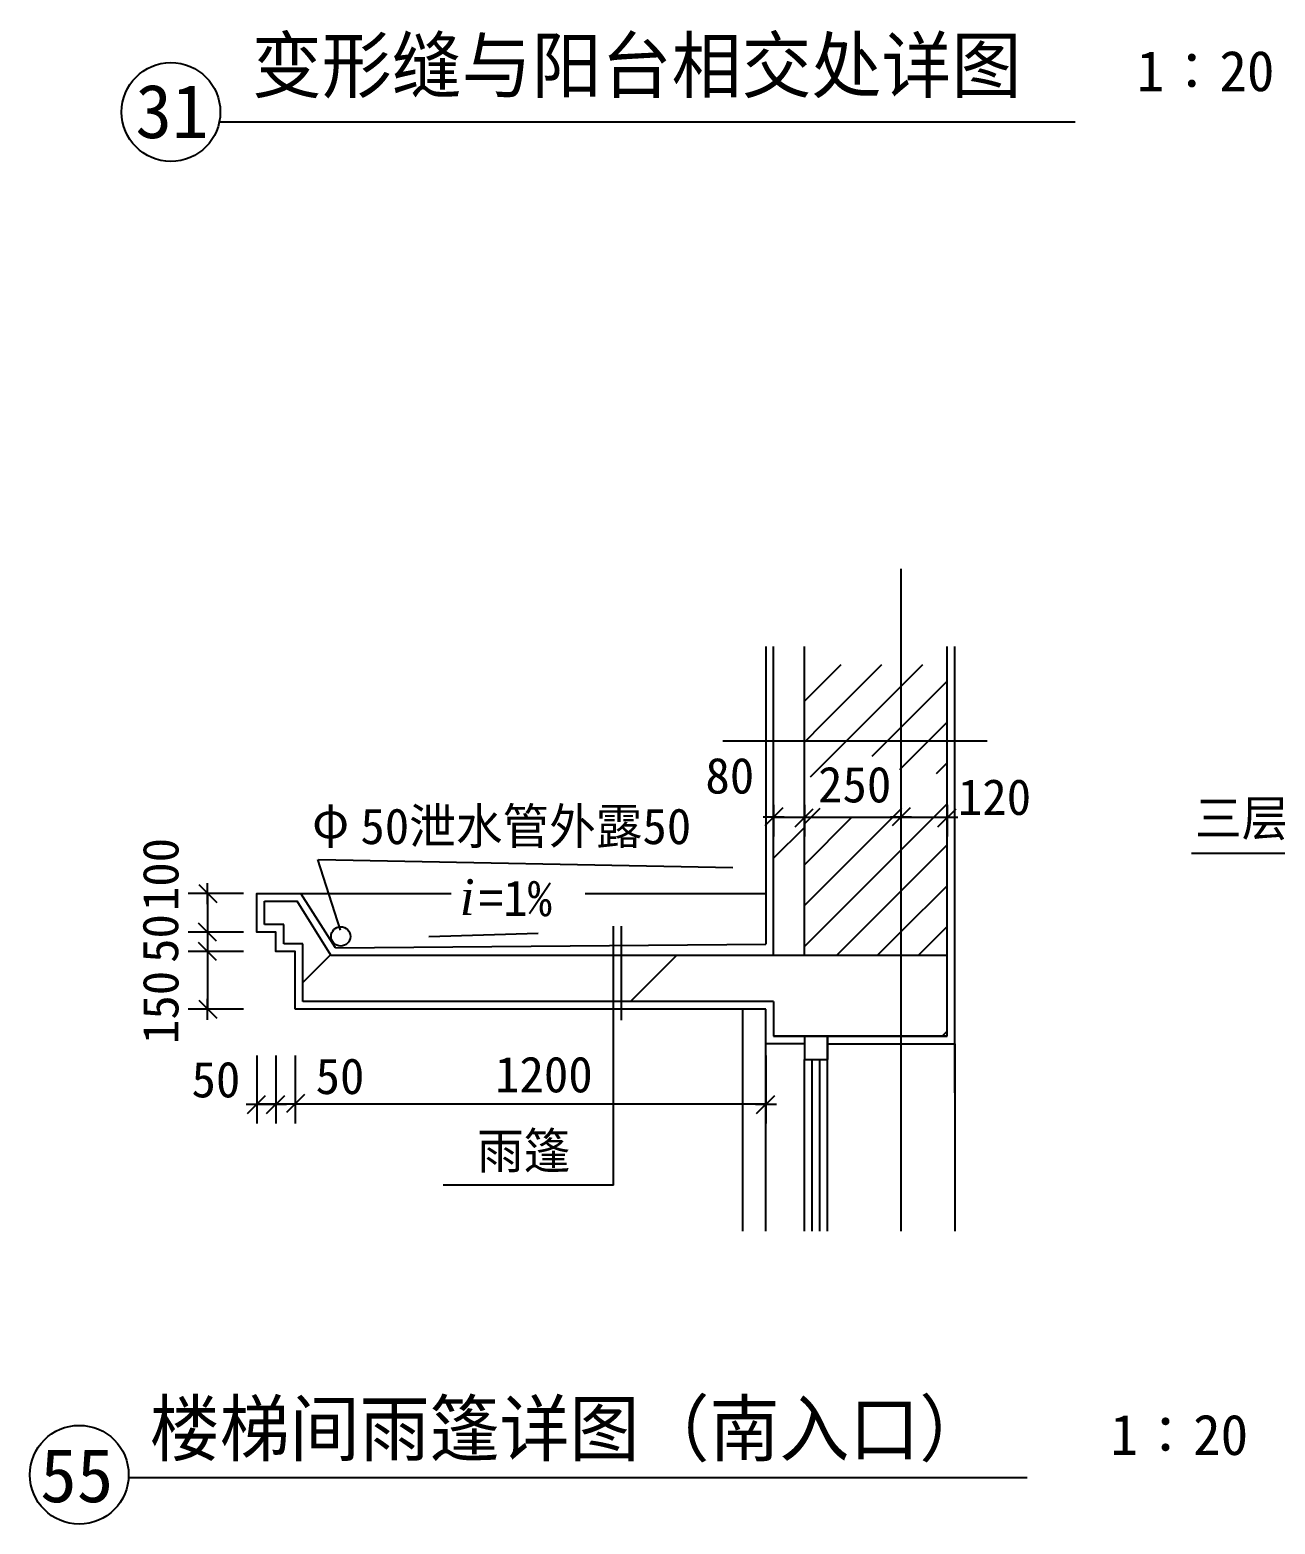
# Model space of a CAD drawing. Header units: metres. Extents: x 291 to 9595, y 493 to 10736.
# Drawn here: x 291 to 3519, y 493 to 4367 of the extents above; entities that cross this region are included whole.
import ezdxf

# ---------------------------------------------------------------- set-up
doc = ezdxf.new("R2010")
doc.units = ezdxf.units.M
for name, color, linetype in [('A-AXI', 3, 'Continuous'), ('PUB_DIM', 3, 'Continuous'), ('S_DOTE', 7, 'Continuous'), ('WQ', 7, 'Continuous')]:
    doc.layers.add(name, color=color, linetype=linetype)

# ---------------------------------------------------------------- blocks, each defined once
blk = doc.blocks.new('_DIMX')
blk.add_line((-137.07, -0.03), (135.36, -0.03))
blk.add_lwpolyline([(-120.56, -122.9), (113.73, 110.61)])

msp = doc.modelspace()

# ---------------------------------------------------------------- hatches: boundary and pattern name
h = msp.add_hatch()
h.set_pattern_fill('ANSI38', scale=300)
h.paths.add_polyline_path([(2298.84, 2523.46), (2218.84, 2523.46), (2218.84, 1967.5), (2298.84, 1967.5)])
h.paths.add_polyline_path([(2298.84, 2721.1), (2218.84, 2721.1), (2218.84, 2565.6), (2298.84, 2565.6)])
h.paths.add_polyline_path([(2298.84, 2565.6), (2218.84, 2565.6), (2218.84, 2523.46), (2298.84, 2523.46)])
h = msp.add_hatch()
h.set_pattern_fill('AN33C', scale=200)
h.set_pattern_definition([(45, (0, 0), (-449.01, 449.01), [])])
h.paths.add_polyline_path([(1101.92, 1967.5), (1070.92, 1967.5), (983.67, 2107.5), (898.84, 2107.5), (898.84, 2047.5), (948.84, 2047.5), (948.84, 1997.5), (998.84, 1997.5), (998.84, 1847.5), (1803.82, 1847.5), (1803.82, 1967.5)])
h.paths.add_polyline_path([(1803.82, 1847.5), (1824.57, 1847.5), (1824.57, 1967.5), (1803.82, 1967.5)])
h.paths.add_polyline_path([(1824.57, 1967.5), (1824.57, 1847.5), (2218.84, 1847.5), (2218.84, 1757.5), (2298.84, 1757.5), (2548.78, 1757.5), (2548.78, 1967.5)])
h.paths.add_polyline_path([(2548.78, 1757.5), (2668.84, 1757.5), (2668.84, 1967.5), (2548.78, 1967.5)])
h = msp.add_hatch()
h.set_pattern_fill('ANSI31', scale=1000)
h.paths.add_polyline_path([(1101.92, 1967.5), (1070.92, 1967.5), (983.67, 2107.5), (898.84, 2107.5), (898.84, 2047.5), (948.84, 2047.5), (948.84, 1997.5), (998.84, 1997.5), (998.84, 1847.5), (1803.82, 1847.5), (1803.82, 1967.5)])
h.paths.add_polyline_path([(1824.57, 1967.5), (1803.82, 1967.5), (1803.82, 1847.5), (1824.57, 1847.5)])
h.paths.add_polyline_path([(2218.84, 1847.5), (2218.84, 1757.5), (2298.84, 1757.5), (2548.78, 1757.5), (2548.78, 1967.5), (1824.57, 1967.5), (1824.57, 1847.5)])
h.paths.add_polyline_path([(2668.84, 1967.5), (2548.78, 1967.5), (2548.78, 1757.5), (2668.84, 1757.5)])

# ---------------------------------------------------------------- linework, layer by layer
for p, q in [((2218.84, 1967.5), (2218.84, 2767.89)), ((2298.84, 1967.5), (2298.84, 2767.89)), ((2668.84, 1967.5), (2668.84, 2767.89)), ((2688.84, 1737.5), (2688.84, 2767.89)), ((2688.84, 2237.5), (2688.84, 2767.89)), ((2298.84, 2626.46), (2393.48, 2721.1)), ((2344.04, 2565.6), (2499.55, 2721.1)), ((2548.79, 2664.28), (2605.61, 2721.1)), ((2556.17, 2565.6), (2668.84, 2678.27)), ((2450.11, 2565.6), (2548.79, 2664.28)), ((2301.9, 2523.46), (2344.04, 2565.6)), ((2407.97, 2523.46), (2450.11, 2565.6)), ((2514.03, 2523.46), (2548.79, 2558.21)), ((2548.79, 2558.21), (2556.17, 2565.6)), ((2620.1, 2523.46), (2662.24, 2565.6)), ((2662.24, 2565.6), (2668.84, 2572.2)), ((2087.22, 2523.46), (2772.49, 2523.46)), ((2298.84, 2520.4), (2301.9, 2523.46)), ((2314.57, 2430.05), (2407.97, 2523.46)), ((2473.88, 2483.3), (2514.03, 2523.46)), ((2548.78, 2452.14), (2620.1, 2523.46)), ((2545.94, 2449.29), (2548.78, 2452.14)), ((2641.28, 2438.57), (2668.84, 2466.13)), ((2298.84, 2308.27), (2339.15, 2348.57)), ((2298.84, 2096.13), (2548.78, 2346.07)), ((2298.84, 2202.2), (2421.76, 2325.5)), ((2548.78, 2240.01), (2668.84, 2360.07)), ((2548.78, 2346.07), (2551.28, 2348.57)), ((2548.78, 2133.94), (2668.84, 2254)), ((2298.84, 1990.07), (2548.78, 2240.01)), ((3301.65, 2232.1), (4381.67, 2232.1)), ((2382.34, 1967.5), (2548.78, 2133.94)), ((2548.78, 2027.87), (2668.84, 2147.94)), ((898.84, 2047.5), (898.84, 2107.5)), ((898.84, 2107.5), (983.67, 2107.5)), ((1070.92, 1967.5), (983.67, 2107.5)), ((948.84, 2047.5), (898.84, 2047.5)), ((948.84, 1997.5), (948.84, 2047.5)), ((1824.57, 1799.45), (1824.57, 2042.79)), ((2488.41, 1967.5), (2548.78, 2027.87)), ((2594.48, 1967.5), (2668.84, 2041.87)), ((998.84, 1997.5), (948.84, 1997.5)), ((998.84, 1847.5), (998.84, 1997.5)), ((1083.36, 1987.19), (2199.01, 1996.5)), ((1070.92, 1967.5), (2668.84, 1967.5)), ((2668.84, 1757.5), (2668.84, 1967.5)), ((2218.84, 1847.5), (998.84, 1847.5)), ((2138.84, 1252.41), (2138.84, 1827.5)), ((2198.84, 1727.5), (2198.84, 1827.5)), ((2218.84, 1847.5), (2218.84, 1757.5)), ((2298.84, 1757.5), (2218.19, 1757.5)), ((2298.84, 1757.5), (2218.84, 1757.5)), ((2298.84, 1757.5), (2298.84, 1697.5)), ((2298.84, 1757.5), (2298.84, 1697.5)), ((2668.84, 1757.5), (2298.84, 1757.5)), ((2358.84, 1757.5), (2358.84, 1697.5)), ((2358.84, 1697.5), (2358.84, 1757.5)), ((2298.84, 1737.5), (2198.84, 1737.5)), ((2198.84, 1252.41), (2198.84, 1737.5)), ((2298.84, 1737.5), (2229.02, 1737.5)), ((2358.84, 1737.5), (2688.84, 1737.5)), ((2688.84, 1611.05), (2688.84, 1737.5)), ((2298.84, 1697.5), (2358.84, 1697.5)), ((2298.84, 1252.41), (2298.84, 1697.5)), ((2298.84, 1697.5), (2358.84, 1697.5)), ((2318.84, 1252.41), (2318.84, 1697.5)), ((2338.84, 1252.41), (2338.84, 1697.5)), ((2358.84, 1252.41), (2358.84, 1697.5)), ((546.06, 613.28), (2876.2, 613.28))]:
    msp.add_line(p, q)
for points in [[(779.51, 4127.95), (3000.65, 4127.95)], [(2198.84, 2767.89), (2198.84, 1996.5)], [(978.84, 1827.5), (978.84, 1977.5), (928.84, 1977.5), (928.84, 2027.5), (878.84, 2027.5), (878.84, 2127.5), (997.26, 2127.5)], [(1083.36, 1987.19), (993.42, 2127.5)], [(997.26, 2127.5), (1382.58, 2127.5)], [(1730.3, 2127.5), (2198.84, 2127.5)], [(1803.82, 1371.46), (1803.82, 2042.83)], [(2198.84, 1827.5), (978.84, 1827.5)], [(2218.84, 1757.5), (2298.84, 1757.5)], [(2688.84, 1737.5), (2688.84, 1252.41)], [(1803.82, 1371.48), (1362.36, 1371.48)]]:
    msp.add_lwpolyline(points)
for centre, radius in [((656.57, 4153.73), 128), ((1096.61, 2016.45), 25), ((419.01, 620.71), 128)]:
    msp.add_circle(centre, radius)
at = {"layer": 'A-AXI'}
for p, q in [((2218.84, 2357.95), (2218.84, 2275.34)), ((2219.04, 2325.34), (2298.64, 2325.34)), ((2298.84, 2357.95), (2298.84, 2275.34)), ((2298.84, 2357.95), (2298.84, 2275.34)), ((2299.04, 2325.34), (2548.59, 2325.34)), ((2548.79, 2357.95), (2548.79, 2275.34)), ((2548.79, 2357.95), (2548.79, 2275.34)), ((2548.99, 2325.34), (2668.64, 2325.34)), ((2668.84, 2357.95), (2668.84, 2275.34)), ((1096.28, 2032.89), (1037.11, 2216.01)), ((1039.09, 2216.01), (2113.03, 2195.21))]:
    msp.add_line(p, q, dxfattribs=at)
at = {"layer": 'PUB_DIM'}
for p, q in [((844.41, 2127.5), (701.67, 2127.5)), ((751.67, 2127.3), (751.67, 2027.7)), ((844.41, 2027.5), (701.67, 2027.5)), ((844.41, 2027.5), (701.67, 2027.5)), ((751.67, 2027.7), (751.67, 2027.9)), ((751.67, 2027.5), (751.67, 1977.5)), ((844.41, 1977.5), (701.67, 1977.5)), ((844.41, 1977.5), (701.67, 1977.5)), ((751.67, 1977.7), (751.67, 1977.9)), ((751.67, 1977.5), (751.67, 1827.5)), ((751.67, 1977.3), (751.67, 1977.1)), ((844.41, 1827.5), (701.67, 1827.5)), ((751.67, 1827.3), (751.67, 1827.1)), ((878.83, 1707.5), (878.83, 1531.74)), ((928.84, 1707.5), (928.84, 1531.74)), ((928.84, 1707.5), (928.84, 1531.74)), ((978.84, 1707.5), (978.84, 1531.74)), ((978.84, 1707.5), (978.84, 1531.74)), ((2198.84, 1707.5), (2198.84, 1531.74)), ((878.63, 1581.74), (878.43, 1581.74)), ((928.84, 1581.74), (878.83, 1581.74)), ((928.64, 1581.74), (928.44, 1581.74)), ((978.84, 1581.74), (928.84, 1581.74)), ((929.04, 1581.74), (929.24, 1581.74)), ((2198.64, 1581.74), (979.04, 1581.74)), ((979.04, 1581.74), (979.24, 1581.74))]:
    msp.add_line(p, q, dxfattribs=at)
msp.add_lwpolyline([(1324.91, 2016.58), (1608.27, 2025.22)], dxfattribs=at)
at = {"layer": 'S_DOTE'}
msp.add_line((2548.79, 2969.42), (2548.77, 1252.41), dxfattribs=at)
at = {"layer": 'WQ'}
for p, q in [((1101.92, 1967.5), (2668.84, 1967.5)), ((2298.84, 1757.5), (2668.84, 1757.5))]:
    msp.add_line(p, q, dxfattribs=at)

# ---------------------------------------------------------------- block references
at = {"layer": 'A-AXI', "xscale": 0.2, "yscale": 0.2, "zscale": 0.2, "rotation": 180}
for p in [(2218.84, 2325.34), (2548.79, 2325.34)]:
    msp.add_blockref('_DIMX', p, dxfattribs=at)
at = {"layer": 'A-AXI', "xscale": 0.2, "yscale": 0.2, "zscale": 0.2}
for p in [(2298.84, 2325.34), (2668.84, 2325.34)]:
    msp.add_blockref('_DIMX', p, dxfattribs=at)
at = {"layer": 'PUB_DIM', "xscale": 0.2, "yscale": 0.2, "zscale": 0.2}
for p, rotation in [((751.67, 2127.5), 90), ((751.67, 2027.5), 270), ((751.67, 1977.5), 270), ((751.67, 1827.5), 90), ((878.83, 1581.74), 360), ((928.84, 1581.74), 360), ((978.84, 1581.74), 180), ((978.84, 1581.74), 180), ((2198.84, 1581.74), 360)]:
    msp.add_blockref('_DIMX', p, dxfattribs=dict(at, rotation=rotation))

# ---------------------------------------------------------------- texts
for s, height, p in [('变形缝与阳台相交处详图', 139.5, (866.21, 4205.15)), ('1∶20', 105, (3159.86, 4207.78)), ('31', 139.5, (564.56, 4086.07)), ('80', 93, (2041.96, 2386.74)), ('250', 93, (2334, 2363.74)), ('120', 93, (2696.53, 2331.38)), ('三层住宅地面标高', 93, (3311.25, 2276.66)), ('雨篷', 93, (1450.01, 1414.13)), ('楼梯间雨篷详图（南入口）', 139.5, (601.69, 670.71)), ('1∶20', 105, (3091.74, 671.9)), ('55', 139.5, (317.67, 549.45))]:
    msp.add_text(s, height=height).set_placement(p)
for s, rotation, p in [('100', 90, (676.15, 2081.99)), ('50', 90, (675.46, 1947.71)), ('150', 90, (676.15, 1737.43)), ('50', 360, (709.92, 1599)), ('50', 360, (1031.51, 1607.62)), ('1200', 360, (1496.76, 1612.09))]:
    msp.add_text(s, height=93, rotation=rotation).set_placement(p)
at = {"insert": (1404.91, 2164.92), "char_height": 93, "attachment_point": 1}
msp.add_mtext('{\\fTimes New Roman|b0|i1|c0|p18;i}', dxfattribs=at)
at = {"layer": 'A-AXI'}
for s, p in [('φ', (1022.46, 2270.97)), ('50泄水管外露50', (1147.65, 2255.62)), ('=1%', (1454.55, 2069.2))]:
    msp.add_text(s, height=93, dxfattribs=at).set_placement(p)

doc.saveas('drawing.dxf')
